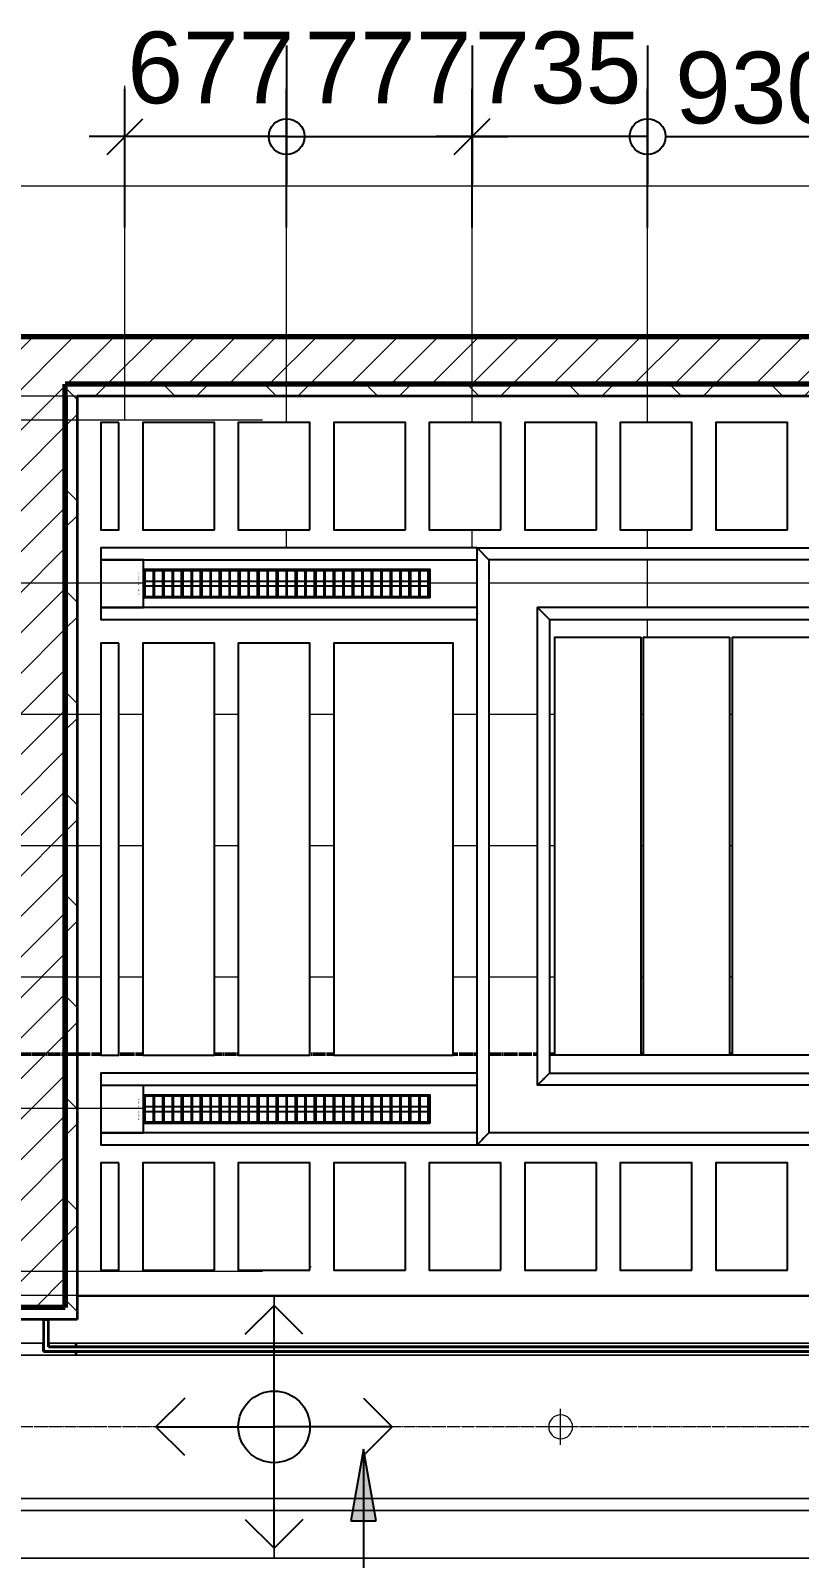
# Model space of a CAD drawing. Header units: millimetres. Extents: x -853228 to -774597, y -17231 to 22435.
# Drawn here: x -842603 to -839382, y 3028 to 9425 of the extents above; entities that cross this region are included whole.
import ezdxf
from ezdxf.enums import TextEntityAlignment as Align
from ezdxf.xclip import XClip

# ---------------------------------------------------------------- set-up
doc = ezdxf.new("R2010")
doc.units = ezdxf.units.MM
doc.header["$XCLIPFRAME"] = 0
for name, pattern in [('- SOM Dash 1_8_', [4.7625, 3.175, -1.5875]), ('DPA_Grid _ Level 100', [10, 5.5, -1.6, 1.3, -1.6]), ('DPA_Hidden 50', [3, 2, -1])]:
    doc.linetypes.add(name, pattern=pattern)
for name, color, linetype in [('000 - WIPEOUT', 250, 'Continuous'), ('001 - ASCESSORIES', 251, 'Continuous'), ('A04_TUBE SERIES', 2, 'Continuous'), ('A11_ALU.SOLID SHEET', 2, 'Continuous')]:
    doc.layers.add(name, color=color, linetype=linetype)
for name, color, linetype, lineweight in [('A-ANNO-DIMS', 1, 'Continuous', 9), ('A-ANNO-NOTE', 3, 'Continuous', 25), ('A-DETL', 1, 'Continuous', 70), ('A-DETL-GENF', 2, 'Continuous', 9), ('A-GLAZ-CURT', 2, 'Continuous', 9), ('A-WALL', 5, 'Continuous', 35), ('A-WALL-FNSH', 2, 'Continuous', 35), ('A-WALL-PATT', 1, 'Continuous', 35), ('E-LITE-EQPM', 2, 'Continuous', 9), ('G-ANNO-SECL', 3, 'Continuous', 9), ('I-WALL-E', 2, 'Continuous', 35), ('S-GRID', 251, 'Continuous', 9)]:
    doc.layers.add(name, color=color, linetype=linetype, lineweight=lineweight)
doc.styles.add('Arial_2', font='arial.ttf', dxfattribs={"height": 300})
doc.dimstyles.new('DPA-DIM-3_0_C-C', dxfattribs={"dimscale": 304.8, "dimtxt": 306.07782, "dimasz": 0.492126, "dimexe": 0.656168, "dimexo": 0.0625, "dimgap": 0.164042, "dimtad": 1, "dimdec": 0, "dimzin": 0, "dimdsep": 46, "dimtxsty": 'Arial_2', "dimblk1": 'DOTBLANK', "dimblk2": 'DOTBLANK', "dimsah": 1, "dimcen": 0.09, "dimdle": 0.656168, "dimadec": 8, "dimazin": 0, "dimtfac": 1, "dimtdec": 4, "dimtix": 1, "dimtmove": 0, "dimatfit": 3, "dimfxl": 1.312336, "dimfxlon": 1, "dimtvp": 1, "dimtolj": 1, "dimtzin": 0, "dimarcsym": 2})
doc.dimstyles.new('DPA-DIM-3_0_C-T', dxfattribs={"dimscale": 304.8, "dimtxt": 306.07782, "dimasz": 0.492126, "dimexe": 0.656168, "dimexo": 0.0625, "dimgap": 0.164042, "dimtad": 0, "dimjust": 2, "dimdec": 0, "dimzin": 0, "dimdsep": 46, "dimtxsty": 'Arial_2', "dimblk1": 'DOTBLANK', "dimblk2": 'OBLIQUE', "dimsah": 1, "dimcen": 0.09, "dimdle": 0.656168, "dimadec": 8, "dimazin": 0, "dimtfac": 1, "dimtdec": 4, "dimtix": 1, "dimtmove": 2, "dimatfit": 3, "dimfxl": 1.312336, "dimfxlon": 1, "dimtvp": 1, "dimtolj": 1, "dimtzin": 0, "dimarcsym": 2})
pattern_1 = [(45, (0, 0), (-84.852814, 84.852814), [])]
pattern_2 = [(45, (0, 0), (-212.13203, 212.13203), []), (135, (0, 0), (-212.13203, -212.13203), [])]

# ---------------------------------------------------------------- blocks, each defined once
blk = doc.blocks.new('M_Centreline - Centreline-12570908-4261-01 ENLARGED UPPER PLATFORM LEVEL - REFLECTED CEILING PLAN - SHEET 2')
at = {"layer": 'A-ANNO-NOTE', "lineweight": 18}
for p, q in [((-0.011, 0.592), (-0.011, -1.789)), ((-0.011, -1.789), (1.619, -1.789))]:
    blk.add_line(p, q, dxfattribs=at)
blk.add_arc((-0.011, 0.627), 1.191, 55.77551, 308.03717, dxfattribs=at)
blk = doc.blocks.new('DPA_AN_Setting out - Center-8732820-4261-01 ENLARGED UPPER PLATFORM LEVEL - REFLECTED CEILING PLAN - SHEET 2')
at = {"layer": 'A-ANNO-NOTE'}
for p, q in [((-1.206, 3.877), (0, 5.083)), ((1.206, 3.877), (0, 5.083)), ((0, 0), (0, 5.083)), ((-3.744, 1.206), (-4.95, 0)), ((3.744, 1.206), (4.95, 0)), ((-3.744, -1.206), (-4.95, 0)), ((-4.95, 0), (0, 0)), ((4.95, 0), (0, 0)), ((3.744, -1.206), (4.95, 0)), ((0, -5.083), (0, 0)), ((-1.206, -3.877), (0, -5.083)), ((1.206, -3.877), (0, -5.083))]:
    blk.add_line(p, q, dxfattribs=at)
blk.add_circle((0, 0), 1.5, dxfattribs=at)
blk = doc.blocks.new('System Panel - DPA-AR_Metal Ceiling Rectangular Panel-V14-4261-01 ENLARGED UPPER PLATFORM LEVEL - REFLECTED CEILING PLAN - SHEET 2')
at = {"layer": 'A-GLAZ-CURT'}
for p, q in [((-841582.3, 4129), (-842407.3, 4129)), ((-842407.3, 4129), (-841582.3, 4129)), ((-841582.3, 3929), (-841582.3, 4129)), ((-841582.3, 4129), (-841582.3, 3929)), ((-843982.3, 4029), (-843982.3, 3929)), ((-843982.3, 3929), (-843982.3, 4029)), ((-843982.3, 3929), (-842547.7, 3929)), ((-842547.7, 3929), (-843982.3, 3929)), ((-842527.7, 3929), (-841582.3, 3929)), ((-841582.3, 3929), (-842527.7, 3929))]:
    blk.add_line(p, q, dxfattribs=at)
blk = doc.blocks.new('System Panel - DPA-AR_Metal Ceiling Rectangular Panel-V7-4261-01 ENLARGED UPPER PLATFORM LEVEL - REFLECTED CEILING PLAN - SHEET 2')
at = {"layer": 'A-GLAZ-CURT'}
for p, q in [((-818782.4, 3229), (-821182.4, 3229)), ((-821182.4, 3229), (-821182.4, 3029)), ((-821182.4, 3029), (-821182.4, 3229)), ((-821182.4, 3229), (-818782.4, 3229)), ((-818782.4, 3029), (-818782.4, 3229)), ((-818782.4, 3229), (-818782.4, 3029)), ((-821182.4, 3029), (-818782.4, 3029)), ((-818782.4, 3029), (-821182.4, 3029))]:
    blk.add_line(p, q, dxfattribs=at)
blk = doc.blocks.new('System Panel - DPA-AR_Metal Ceiling Rectangular Panel-13139299-4261-01 ENLARGED UPPER PLATFORM LEVEL - REFLECTED CEILING PLAN - SHEET 2')
at = {"layer": 'A-GLAZ-CURT'}
for p, q in [((-818782.4, 3879), (-821182.4, 3879)), ((-821182.4, 3879), (-821182.4, 3279)), ((-821182.4, 3279), (-821182.4, 3879)), ((-821182.4, 3879), (-818782.4, 3879)), ((-818782.4, 3279), (-818782.4, 3879)), ((-818782.4, 3879), (-818782.4, 3279)), ((-821182.4, 3279), (-818782.4, 3279)), ((-818782.4, 3279), (-821182.4, 3279))]:
    blk.add_line(p, q, dxfattribs=at)
blk = doc.blocks.new('*U470')
at = {"layer": 'A-GLAZ-CURT'}
for name, p in [('System Panel - DPA-AR_Metal Ceiling Rectangular Panel-V14-4261-01 ENLARGED UPPER PLATFORM LEVEL - REFLECTED CEILING PLAN - SHEET 2', (801682.4, -3579)), ('System Panel - DPA-AR_Metal Ceiling Rectangular Panel-V7-4261-01 ENLARGED UPPER PLATFORM LEVEL - REFLECTED CEILING PLAN - SHEET 2', (781282.4, -2679)), ('System Panel - DPA-AR_Metal Ceiling Rectangular Panel-13139299-4261-01 ENLARGED UPPER PLATFORM LEVEL - REFLECTED CEILING PLAN - SHEET 2', (778882.4, -3579)), ('System Panel - DPA-AR_Metal Ceiling Rectangular Panel-13139299-4261-01 ENLARGED UPPER PLATFORM LEVEL - REFLECTED CEILING PLAN - SHEET 2', (781282.4, -3579)), ('System Panel - DPA-AR_Metal Ceiling Rectangular Panel-V7-4261-01 ENLARGED UPPER PLATFORM LEVEL - REFLECTED CEILING PLAN - SHEET 2', (778882.4, -3579)), ('System Panel - DPA-AR_Metal Ceiling Rectangular Panel-V7-4261-01 ENLARGED UPPER PLATFORM LEVEL - REFLECTED CEILING PLAN - SHEET 2', (781282.4, -3579))]:
    blk.add_blockref(name, p, dxfattribs=at)
blk = doc.blocks.new('*D405')
at = {"layer": 'Defpoints', "color": 0, "transparency": 16777216}
for p in [(-39847.6, 5401.9), (-39847.6, 5260.4), (-39847.6, 5260.4)]:
    blk.add_point(p, dxfattribs=at)
blk = doc.blocks.new('_DotBlank')
at = {"color": 0, "linetype": 'ByBlock', "lineweight": -2}
blk.add_line((-0.5, 0), (-1, 0), dxfattribs=at)
blk.add_circle((0, 0), 0.5, dxfattribs=at)
blk = doc.blocks.new('_None')
blk = doc.blocks.new('_Oblique')
at = {"color": 0, "linetype": 'ByBlock', "lineweight": -2}
blk.add_line((-0.5, -0.5), (0.5, 0.5), dxfattribs=at)
blk = doc.blocks.new('*D406')
at = {"layer": 'A-ANNO-DIMS', "color": 0, "lineweight": -2, "transparency": 16777216}
for p, q in [((-40524.6, 5020.9), (-40524.6, 5601.9)), ((-39847.6, 5020.9), (-39847.6, 5601.9)), ((-40524.6, 5401.9), (-40674.6, 5401.9)), ((-39847.6, 5401.9), (-40524.6, 5401.9)), ((-39697.6, 5401.9), (-39547.6, 5401.9))]:
    blk.add_line(p, q, dxfattribs=at)
at = {"layer": 'Defpoints', "color": 0, "transparency": 16777216}
for p in [(-40524.6, 5401.9), (-40524.6, 5001.9), (-39847.6, 5001.9)]:
    blk.add_point(p, dxfattribs=at)
at = {"layer": 'A-ANNO-DIMS', "color": 0, "lineweight": -2, "transparency": 16777216, "xscale": 150, "yscale": 150, "zscale": 150}
blk.add_blockref('_Oblique', (-40524.6, 5401.9), dxfattribs=at)
at = {"layer": 'A-ANNO-DIMS', "color": 0, "lineweight": -2, "transparency": 16777216, "xscale": 150, "yscale": 150, "zscale": 150, "rotation": 180}
blk.add_blockref('_DotBlank', (-39847.6, 5401.9), dxfattribs=at)
at = {"layer": 'A-ANNO-DIMS', "color": 0, "transparency": 16777216, "insert": (-40514.6, 5841.3), "char_height": 300, "width": 830.648, "attachment_point": 1, "line_spacing_factor": 0.941778, "style": 'Arial_2'}
blk.add_mtext('\\A1;677', dxfattribs=at)
blk = doc.blocks.new('*D407')
at = {"layer": 'Defpoints', "color": 0, "transparency": 16777216}
for p in [(-39847.6, 5543.3), (-39847.6, 5543.3), (-39847.6, 5401.9)]:
    blk.add_point(p, dxfattribs=at)
blk = doc.blocks.new('*D408')
at = {"layer": 'A-ANNO-DIMS', "color": 0, "lineweight": -2, "transparency": 16777216}
for p, q in [((-39847.6, 5782.8), (-39847.6, 5201.9)), ((-39070.6, 5782.8), (-39070.6, 5201.9)), ((-39997.6, 5401.9), (-40147.6, 5401.9)), ((-39847.6, 5401.9), (-39070.6, 5401.9)), ((-39070.6, 5401.9), (-38920.6, 5401.9))]:
    blk.add_line(p, q, dxfattribs=at)
at = {"layer": 'Defpoints', "color": 0, "transparency": 16777216}
for p in [(-39847.6, 5801.9), (-39070.6, 5801.9), (-39070.6, 5401.9)]:
    blk.add_point(p, dxfattribs=at)
at = {"layer": 'A-ANNO-DIMS', "color": 0, "lineweight": -2, "transparency": 16777216, "xscale": 150, "yscale": 150, "zscale": 150}
blk.add_blockref('_DotBlank', (-39847.6, 5401.9), dxfattribs=at)
at = {"layer": 'A-ANNO-DIMS', "color": 0, "lineweight": -2, "transparency": 16777216, "xscale": 150, "yscale": 150, "zscale": 150, "rotation": 180}
blk.add_blockref('_Oblique', (-39070.6, 5401.9), dxfattribs=at)
at = {"layer": 'A-ANNO-DIMS', "color": 0, "transparency": 16777216, "insert": (-39772.8, 5841.3), "char_height": 300, "width": 830.648, "attachment_point": 1, "line_spacing_factor": 0.941778, "style": 'Arial_2'}
blk.add_mtext('\\A1;777', dxfattribs=at)
blk = doc.blocks.new('*D409')
at = {"layer": 'Defpoints', "color": 0, "transparency": 16777216}
for p in [(-38335.6, 5401.9), (-38335.6, 5260.4), (-38335.6, 5260.4)]:
    blk.add_point(p, dxfattribs=at)
blk = doc.blocks.new('*D410')
at = {"layer": 'A-ANNO-DIMS', "color": 0, "lineweight": -2, "transparency": 16777216}
for p, q in [((-39070.6, 5020.9), (-39070.6, 5601.9)), ((-38335.6, 5020.9), (-38335.6, 5601.9)), ((-39070.6, 5401.9), (-39220.6, 5401.9)), ((-38335.6, 5401.9), (-39070.6, 5401.9)), ((-38185.6, 5401.9), (-38035.6, 5401.9))]:
    blk.add_line(p, q, dxfattribs=at)
at = {"layer": 'Defpoints', "color": 0, "transparency": 16777216}
for p in [(-39070.6, 5401.9), (-39070.6, 5001.9), (-38335.6, 5001.9)]:
    blk.add_point(p, dxfattribs=at)
at = {"layer": 'A-ANNO-DIMS', "color": 0, "lineweight": -2, "transparency": 16777216, "xscale": 150, "yscale": 150, "zscale": 150}
blk.add_blockref('_Oblique', (-39070.6, 5401.9), dxfattribs=at)
at = {"layer": 'A-ANNO-DIMS', "color": 0, "lineweight": -2, "transparency": 16777216, "xscale": 150, "yscale": 150, "zscale": 150, "rotation": 180}
blk.add_blockref('_DotBlank', (-38335.6, 5401.9), dxfattribs=at)
at = {"layer": 'A-ANNO-DIMS', "color": 0, "transparency": 16777216, "insert": (-39060.6, 5841.3), "char_height": 300, "width": 830.648, "attachment_point": 1, "line_spacing_factor": 0.941778, "style": 'Arial_2'}
blk.add_mtext('\\A1;735', dxfattribs=at)
blk = doc.blocks.new('*D411')
at = {"layer": 'A-ANNO-DIMS', "color": 0, "lineweight": -2, "transparency": 16777216}
for p, q in [((-38335.6, 5782.8), (-38335.6, 5201.9)), ((-37405.6, 5782.8), (-37405.6, 5201.9)), ((-38185.6, 5401.9), (-37555.6, 5401.9))]:
    blk.add_line(p, q, dxfattribs=at)
at = {"layer": 'Defpoints', "color": 0, "transparency": 16777216}
for p in [(-38335.6, 5801.9), (-37405.6, 5801.9), (-37405.6, 5401.9)]:
    blk.add_point(p, dxfattribs=at)
at = {"layer": 'A-ANNO-DIMS', "color": 0, "lineweight": -2, "transparency": 16777216, "xscale": 150, "yscale": 150, "zscale": 150, "rotation": 180}
blk.add_blockref('_DotBlank', (-38335.6, 5401.9), dxfattribs=at)
at = {"layer": 'A-ANNO-DIMS', "color": 0, "lineweight": -2, "transparency": 16777216, "xscale": 150, "yscale": 150, "zscale": 150}
blk.add_blockref('_DotBlank', (-37405.6, 5401.9), dxfattribs=at)
at = {"layer": 'A-ANNO-DIMS', "color": 0, "transparency": 16777216, "insert": (-37870.6, 5605.1), "char_height": 300, "width": 830.648, "attachment_point": 5, "style": 'Arial_2'}
blk.add_mtext('\\A1;930', dxfattribs=at)
blk = doc.blocks.new('LGF_DL_SAA_LowPower_DL1a1 - LGF_DL_SAA_LowPower_DL1a-12437659-4160-01 UPPER PLATFORM LEVEL - REFLECTED CEILING PLAN')
at = {"layer": 'A-DETL-GENF'}
for p, q in [((0, 75), (0, -75)), ((72.5, 0), (-72.5, 0))]:
    blk.add_line(p, q, dxfattribs=at)
blk.add_circle((0, 0), 50, dxfattribs=at)
blk = doc.blocks.new('LGF_DL_SAA_LowPower_DL1a1 - LGF_DL_SAA_LowPower_DL1a-12438006-4160-01 UPPER PLATFORM LEVEL - REFLECTED CEILING PLAN')
at = {"layer": 'A-DETL-GENF'}
for p, q in [((0, -75), (0, 75)), ((72.5, 0), (-72.5, 0))]:
    blk.add_line(p, q, dxfattribs=at)
blk.add_circle((0, 0), 50, dxfattribs=at)
blk = doc.blocks.new('LGF_DL_SAA_LowPower_DL1a - LGF_DL_SAA_LowPower_DL1a-8832329-4160-01 UPPER PLATFORM LEVEL - REFLECTED CEILING PLAN')
at = {"layer": 'A-DETL-GENF'}
for p, q in [((0, 75), (0, -75)), ((72.5, 0), (-72.5, 0))]:
    blk.add_line(p, q, dxfattribs=at)
blk.add_circle((0, 0), 50, dxfattribs=at)
blk = doc.blocks.new('C-1-PP19-AR-4160-01-B_20250902-175713_EXDOWNLIGHT')
at = {"layer": 'E-LITE-EQPM'}
for name, p, rotation in [('LGF_DL_SAA_LowPower_DL1a1 - LGF_DL_SAA_LowPower_DL1a-12437659-4160-01 UPPER PLATFORM LEVEL - REFLECTED CEILING PLAN', (-95265.2, 2980.5), 359.9999881697653), ('LGF_DL_SAA_LowPower_DL1a1 - LGF_DL_SAA_LowPower_DL1a-12437659-4160-01 UPPER PLATFORM LEVEL - REFLECTED CEILING PLAN', (-94800.2, 2430.5), 359.9999881697653), ('LGF_DL_SAA_LowPower_DL1a1 - LGF_DL_SAA_LowPower_DL1a-12438006-4160-01 UPPER PLATFORM LEVEL - REFLECTED CEILING PLAN', (-95265.2, 1880.5), 1.18302346677688e-05)]:
    blk.add_blockref(name, p, dxfattribs=dict(at, rotation=rotation))
at = {"layer": 'E-LITE-EQPM', "extrusion": (0, 0, -1), "rotation": 180}
blk.add_blockref('LGF_DL_SAA_LowPower_DL1a - LGF_DL_SAA_LowPower_DL1a-8832329-4160-01 UPPER PLATFORM LEVEL - REFLECTED CEILING PLAN', (95699.6, 0), dxfattribs=at)
blk = doc.blocks.new('*U478')
at = {"color": 1}
blk.add_wipeout([(600, -60), (-600, -60), (-600, 60), (600, 60)], dxfattribs=at).dxf.layer = '000 - WIPEOUT'
at = {"layer": '001 - ASCESSORIES', "color": 0}
blk.add_lwpolyline([(600, -60), (-600, -60), (-600, 60), (600, 60)], close=True, dxfattribs=at)
at = {"layer": '001 - ASCESSORIES'}
for points in [[(-593.5, -55), (-598.5, -55), (-598.5, 55), (-593.5, 55)], [(595, -55), (-595, -55), (-595, 55), (595, 55)], [(-558.8, -55), (-553.8, -55), (-553.8, 55), (-558.8, 55)], [(-514, -55), (-519, -55), (-519, 55), (-514, 55)], [(-479.3, -55), (-474.3, -55), (-474.3, 55), (-479.3, 55)], [(-434.6, -55), (-439.6, -55), (-439.6, 55), (-434.6, 55)], [(-399.8, -55), (-394.8, -55), (-394.8, 55), (-399.8, 55)], [(-355.1, -55), (-360.1, -55), (-360.1, 55), (-355.1, 55)], [(-320.4, -55), (-315.4, -55), (-315.4, 55), (-320.4, 55)], [(-275.6, -55), (-280.6, -55), (-280.6, 55), (-275.6, 55)], [(-240.9, -55), (-235.9, -55), (-235.9, 55), (-240.9, 55)], [(-196.2, -55), (-201.2, -55), (-201.2, 55), (-196.2, 55)], [(-161.4, -55), (-156.4, -55), (-156.4, 55), (-161.4, 55)], [(-116.7, -55), (-121.7, -55), (-121.7, 55), (-116.7, 55)], [(-82, -55), (-77, -55), (-77, 55), (-82, 55)], [(-37.2, -55), (-42.2, -55), (-42.2, 55), (-37.2, 55)], [(-2.5, -55), (2.5, -55), (2.5, 55), (-2.5, 55)], [(42.2, -55), (37.2, -55), (37.2, 55), (42.2, 55)], [(77, -55), (82, -55), (82, 55), (77, 55)], [(121.7, -55), (116.7, -55), (116.7, 55), (121.7, 55)], [(156.4, -55), (161.4, -55), (161.4, 55), (156.4, 55)], [(201.2, -55), (196.2, -55), (196.2, 55), (201.2, 55)], [(235.9, -55), (240.9, -55), (240.9, 55), (235.9, 55)], [(280.6, -55), (275.6, -55), (275.6, 55), (280.6, 55)], [(315.4, -55), (320.4, -55), (320.4, 55), (315.4, 55)], [(360.1, -55), (355.1, -55), (355.1, 55), (360.1, 55)], [(394.8, -55), (399.8, -55), (399.8, 55), (394.8, 55)], [(439.6, -55), (434.6, -55), (434.6, 55), (439.6, 55)], [(474.3, -55), (479.3, -55), (479.3, 55), (474.3, 55)], [(519, -55), (514, -55), (514, 55), (519, 55)], [(553.8, -55), (558.8, -55), (558.8, 55), (553.8, 55)], [(598.5, -55), (593.5, -55), (593.5, 55), (598.5, 55)]]:
    blk.add_lwpolyline(points, close=True, dxfattribs=at)
for points in [[(-593.5, 10), (-558.8, 10)], [(-553.8, 10), (-519, 10)], [(-514, 10), (-479.3, 10)], [(-474.3, 10), (-439.6, 10)], [(-434.6, 10), (-399.8, 10)], [(-394.8, 10), (-360.1, 10)], [(-355.1, 10), (-320.4, 10)], [(-315.4, 10), (-280.6, 10)], [(-275.6, 10), (-240.9, 10)], [(-235.9, 10), (-201.2, 10)], [(-196.2, 10), (-161.4, 10)], [(-156.4, 10), (-121.7, 10)], [(-116.7, 10), (-82, 10)], [(-77, 10), (-42.2, 10)], [(-37.2, 10), (-2.5, 10)], [(2.5, 10), (37.2, 10)], [(42.2, 10), (77, 10)], [(82, 10), (116.7, 10)], [(121.7, 10), (156.4, 10)], [(161.4, 10), (196.2, 10)], [(201.2, 10), (235.9, 10)], [(240.9, 10), (275.6, 10)], [(280.6, 10), (315.4, 10)], [(320.4, 10), (355.1, 10)], [(360.1, 10), (394.8, 10)], [(399.8, 10), (434.6, 10)], [(439.6, 10), (474.3, 10)], [(479.3, 10), (514, 10)], [(519, 10), (553.8, 10)], [(558.8, 10), (593.5, 10)], [(-593.5, -10), (-558.8, -10)], [(-553.8, -10), (-519, -10)], [(-514, -10), (-479.3, -10)], [(-474.3, -10), (-439.6, -10)], [(-434.6, -10), (-399.8, -10)], [(-394.8, -10), (-360.1, -10)], [(-355.1, -10), (-320.4, -10)], [(-315.4, -10), (-280.6, -10)], [(-275.6, -10), (-240.9, -10)], [(-235.9, -10), (-201.2, -10)], [(-196.2, -10), (-161.4, -10)], [(-156.4, -10), (-121.7, -10)], [(-116.7, -10), (-82, -10)], [(-77, -10), (-42.2, -10)], [(-37.2, -10), (-2.5, -10)], [(2.5, -10), (37.2, -10)], [(42.2, -10), (77, -10)], [(82, -10), (116.7, -10)], [(121.7, -10), (156.4, -10)], [(161.4, -10), (196.2, -10)], [(201.2, -10), (235.9, -10)], [(240.9, -10), (275.6, -10)], [(280.6, -10), (315.4, -10)], [(320.4, -10), (355.1, -10)], [(360.1, -10), (394.8, -10)], [(399.8, -10), (434.6, -10)], [(439.6, -10), (474.3, -10)], [(479.3, -10), (514, -10)], [(519, -10), (553.8, -10)], [(558.8, -10), (593.5, -10)]]:
    blk.add_lwpolyline(points, dxfattribs=at)
blk = doc.blocks.new('*U633')
blk.add_wipeout([(-25, 25), (25, -25), (25, 13475), (-25, 13425)]).dxf.layer = '000 - WIPEOUT'
blk.add_point((0, 0))
at = {"layer": 'A04_TUBE SERIES', "color": 0}
blk.add_lwpolyline([(-25, 25), (25, -25), (25, 13475), (-25, 13425)], close=True, dxfattribs=at)
blk.add_attdef('EXTR.OVL-LENGTH_', (-25, -59.1), '', height=5)
blk = doc.blocks.new('*U634')
blk.add_wipeout([(-25, 25), (25, -25), (25, 12969), (-25, 12919)]).dxf.layer = '000 - WIPEOUT'
at = {"layer": 'A04_TUBE SERIES', "color": 0}
blk.add_lwpolyline([(-25, 25), (25, -25), (25, 12969), (-25, 12919)], close=True, dxfattribs=at)
blk.add_attdef('EXTR.OVL-LENGTH_', (-25, -59.1), '', height=5)
blk = doc.blocks.new('*U635')
blk.add_wipeout([(-25, 25), (25, -25), (25, 12969), (-25, 12919)]).dxf.layer = '000 - WIPEOUT'
at = {"layer": 'A04_TUBE SERIES', "color": 0}
blk.add_lwpolyline([(-25, 25), (25, -25), (25, 12969), (-25, 12919)], close=True, dxfattribs=at)
blk.add_attdef('EXTR.OVL-LENGTH_', (-25, -59.1), '', height=5)
blk = doc.blocks.new('*U637')
blk.add_wipeout([(-25, 25), (25, -25), (25, 1975), (-25, 1925)]).dxf.layer = '000 - WIPEOUT'
blk.add_point((0, 0))
at = {"layer": 'A04_TUBE SERIES', "color": 0}
blk.add_lwpolyline([(-25, 25), (25, -25), (25, 1975), (-25, 1925)], close=True, dxfattribs=at)
blk.add_attdef('EXTR.OVL-LENGTH_', (-25, -59.1), '', height=5)
blk = doc.blocks.new('*U641')
blk.add_wipeout([(-25, 25), (25, -25), (25, 2475), (-25, 2425)]).dxf.layer = '000 - WIPEOUT'
blk.add_point((0, 0))
at = {"layer": 'A04_TUBE SERIES', "color": 0}
blk.add_lwpolyline([(-25, 25), (25, -25), (25, 2475), (-25, 2425)], close=True, dxfattribs=at)
blk.add_attdef('EXTR.OVL-LENGTH_', (-25, -59.1), '', height=5)
blk = doc.blocks.new('*U644')
at = {"color": 6}
blk.add_point((-37.5, 0), dxfattribs=at)
at = {"color": 3}
blk.add_wipeout([(-875, -564), (875, -564), (875, -924), (-875, -924)], dxfattribs=at).dxf.layer = '000 - WIPEOUT'
at = {"layer": 'A11_ALU.SOLID SHEET', "color": 0, "linetype": 'ByBlock'}
blk.add_lwpolyline([(875, -924), (-875, -924), (-875, -564), (875, -564)], close=True, dxfattribs=at)
at = {"color": 3}
blk.add_wipeout([(-875, -192), (875, -192), (875, -552), (-875, -552)], dxfattribs=at).dxf.layer = '000 - WIPEOUT'
at = {"layer": 'A11_ALU.SOLID SHEET', "color": 0, "linetype": 'ByBlock'}
blk.add_lwpolyline([(875, -552), (-875, -552), (-875, -192), (875, -192)], close=True, dxfattribs=at)
at = {"color": 3}
blk.add_wipeout([(-875, 180), (875, 180), (875, -180), (-875, -180)], dxfattribs=at).dxf.layer = '000 - WIPEOUT'
at = {"layer": 'A11_ALU.SOLID SHEET', "color": 0, "linetype": 'ByBlock'}
blk.add_lwpolyline([(875, -180), (-875, -180), (-875, 180), (875, 180)], close=True, dxfattribs=at)
at = {"color": 3}
blk.add_wipeout([(-875, 552), (875, 552), (875, 192), (-875, 192)], dxfattribs=at).dxf.layer = '000 - WIPEOUT'
at = {"layer": 'A11_ALU.SOLID SHEET', "color": 0, "linetype": 'ByBlock'}
blk.add_lwpolyline([(875, 192), (-875, 192), (-875, 552), (875, 552)], close=True, dxfattribs=at)
at = {"color": 3}
blk.add_wipeout([(-875, 924), (875, 924), (875, 564), (-875, 564)], dxfattribs=at).dxf.layer = '000 - WIPEOUT'
at = {"layer": 'A11_ALU.SOLID SHEET', "color": 0, "linetype": 'ByBlock'}
blk.add_lwpolyline([(875, 564), (-875, 564), (-875, 924), (875, 924)], close=True, dxfattribs=at)
blk = doc.blocks.new('*U769')
at = {"layer": 'A04_TUBE SERIES', "linetype": 'ByBlock', "xscale": -1}
for name, p, rotation in [('*U633', (25, 2475), 270), ('*U635', (13222, 275), 90)]:
    blk.add_blockref(name, p, dxfattribs=dict(at, rotation=rotation))
at = {"layer": 'A04_TUBE SERIES', "linetype": 'ByBlock'}
for name, p, rotation in [('*U634', (13222, 2225), 90), ('*U633', (25, 25), 270)]:
    blk.add_blockref(name, p, dxfattribs=dict(at, rotation=rotation))
at = {"layer": 'A04_TUBE SERIES', "linetype": 'ByBlock', "xscale": -1}
for name, p in [('*U641', (25, 25)), ('*U637', (278, 275))]:
    blk.add_blockref(name, p, dxfattribs=at)
at = {"layer": 'A11_ALU.SOLID SHEET', "linetype": 'ByBlock', "rotation": 90}
blk.add_blockref('*U644', (1249.8, 1250), dxfattribs=at)
blk = doc.blocks.new('*U825')
at = {"color": 3}
for points in [[(-225, 7950), (225, 7950), (225, 7650), (-225, 7650)], [(-225, 7550), (225, 7550), (225, 7250), (-225, 7250)], [(-225, 7150), (225, 7150), (225, 6850), (-225, 6850)], [(-225, 6750), (225, 6750), (225, 6450), (-225, 6450)], [(-225, 6350), (225, 6350), (225, 6050), (-225, 6050)], [(-225, 5950), (225, 5950), (225, 5650), (-225, 5650)], [(-225, 5550), (225, 5550), (225, 5250), (-225, 5250)]]:
    blk.add_wipeout(points, dxfattribs=at).dxf.layer = '000 - WIPEOUT'
at = {"layer": 'A11_ALU.SOLID SHEET', "color": 0, "linetype": 'ByBlock'}
for points in [[(-225, 7650), (225, 7650), (225, 7950), (-225, 7950)], [(-225, 7250), (225, 7250), (225, 7550), (-225, 7550)], [(-225, 6850), (225, 6850), (225, 7150), (-225, 7150)], [(-225, 6450), (225, 6450), (225, 6750), (-225, 6750)], [(-225, 6050), (225, 6050), (225, 6350), (-225, 6350)], [(-225, 5650), (225, 5650), (225, 5950), (-225, 5950)], [(-225, 5250), (225, 5250), (225, 5550), (-225, 5550)]]:
    blk.add_lwpolyline(points, close=True, dxfattribs=at)
blk = doc.blocks.new('*U830')
at = {"color": 3}
for points in [[(-225, 3750), (225, 3750), (225, 3450), (-225, 3450)], [(-225, 3350), (225, 3350), (225, 3050), (-225, 3050)], [(-225, 2950), (225, 2950), (225, 2650), (-225, 2650)], [(-225, 2550), (225, 2550), (225, 2250), (-225, 2250)], [(-225, 2150), (225, 2150), (225, 1850), (-225, 1850)], [(-225, 1750), (225, 1750), (225, 1450), (-225, 1450)], [(-225, 1350), (225, 1350), (225, 1050), (-225, 1050)]]:
    blk.add_wipeout(points, dxfattribs=at).dxf.layer = '000 - WIPEOUT'
at = {"layer": 'A11_ALU.SOLID SHEET', "color": 0, "linetype": 'ByBlock'}
for points in [[(-225, 3450), (225, 3450), (225, 3750), (-225, 3750)], [(-225, 3050), (225, 3050), (225, 3350), (-225, 3350)], [(-225, 2650), (225, 2650), (225, 2950), (-225, 2950)], [(-225, 2250), (225, 2250), (225, 2550), (-225, 2550)], [(-225, 1850), (225, 1850), (225, 2150), (-225, 2150)], [(-225, 1450), (225, 1450), (225, 1750), (-225, 1750)], [(-225, 1050), (225, 1050), (225, 1350), (-225, 1350)]]:
    blk.add_lwpolyline(points, close=True, dxfattribs=at)
blk = doc.blocks.new('*U831')
at = {"layer": 'Defpoints'}
for p in [(0, 400), (0, 0)]:
    blk.add_point(p, dxfattribs=at)
blk.add_wipeout([(225, 250), (225, 325), (-225, 325), (-225, 250)]).dxf.layer = '000 - WIPEOUT'
at = {"layer": 'A11_ALU.SOLID SHEET', "color": 0}
blk.add_lwpolyline([(225, 250), (225, 325), (-225, 325), (-225, 250)], close=True, dxfattribs=at)
blk = doc.blocks.new('*U839')
blk.add_attdef('EXTR.OVL-LENGTH_', (-25, -59.1), '', height=5)
blk.add_wipeout([(-25, 0), (25, 0), (25, 1575), (-25, 1575)]).dxf.layer = '000 - WIPEOUT'
blk.add_point((0, 0))
at = {"layer": 'A04_TUBE SERIES', "color": 0}
blk.add_lwpolyline([(-25, 0), (25, 0), (25, 1575), (-25, 1575)], close=True, dxfattribs=at)
blk = doc.blocks.new('*U840')
blk.add_attdef('EXTR.OVL-LENGTH_', (-25, -59.1), '', height=5)
blk.add_wipeout([(-25, 0), (25, 0), (25, 1575), (-25, 1575)]).dxf.layer = '000 - WIPEOUT'
blk.add_point((0, 0))
at = {"layer": 'A04_TUBE SERIES', "color": 0}
blk.add_lwpolyline([(-25, 0), (25, 0), (25, 1575), (-25, 1575)], close=True, dxfattribs=at)
blk = doc.blocks.new('*U842')
at = {"color": 3}
for points in [[(-862.5, 350), (862.5, 350), (862.5, 50), (-862.5, 50)], [(-862.5, -50), (862.5, -50), (862.5, -350), (-862.5, -350)]]:
    blk.add_wipeout(points, dxfattribs=at).dxf.layer = '000 - WIPEOUT'
at = {"layer": 'A11_ALU.SOLID SHEET', "color": 0, "linetype": 'ByBlock'}
for points in [[(-862.5, 50), (862.5, 50), (862.5, 350), (-862.5, 350)], [(-862.5, -350), (862.5, -350), (862.5, -50), (-862.5, -50)]]:
    blk.add_lwpolyline(points, close=True, dxfattribs=at)
blk = doc.blocks.new('*U843')
at = {"layer": 'Defpoints'}
blk.add_point((0, 0), dxfattribs=at)
blk.add_wipeout([(862.5, 250), (862.5, 750), (-862.5, 750), (-862.5, 250)]).dxf.layer = '000 - WIPEOUT'
at = {"layer": 'A11_ALU.SOLID SHEET', "color": 0}
blk.add_lwpolyline([(862.5, 250), (862.5, 750), (-862.5, 750), (-862.5, 250)], close=True, dxfattribs=at)
at = {"layer": 'Defpoints'}
blk.add_point((0, 400), dxfattribs=at)
blk = doc.blocks.new('*U844')
at = {"layer": 'Defpoints'}
for p in [(0, 400), (0, 0)]:
    blk.add_point(p, dxfattribs=at)
blk.add_wipeout([(862.5, 250), (862.5, 325), (-862.5, 325), (-862.5, 250)]).dxf.layer = '000 - WIPEOUT'
at = {"layer": 'A11_ALU.SOLID SHEET', "color": 0}
blk.add_lwpolyline([(862.5, 250), (862.5, 325), (-862.5, 325), (-862.5, 250)], close=True, dxfattribs=at)
blk = doc.blocks.new('*U902')
at = {"layer": 'A11_ALU.SOLID SHEET', "color": 0}
blk.add_lwpolyline([(177.5, -98.8), (177.5, 98.8), (0, 98.8), (0, -98.8)], close=True, dxfattribs=at)
at = {"layer": 'Defpoints', "color": 250}
blk.add_point((0, 0), dxfattribs=at)
blk.add_text('AL.SHEET-HAT-TYPE-R', height=6, rotation=270, dxfattribs=at).set_placement((15, 0), align=Align.BOTTOM_CENTER)
blk = doc.blocks.new('*U908')
blk.add_lwpolyline([(-90014.2, 5618), (-90014.2, 4315), (-97724.9, 4315), (-97724.9, 548), (-81222.6, 548), (-81222.6, 5618)], close=True)
for p in [(-96847.5, 3530.5), (-96847.5, 1330.5)]:
    blk.add_blockref('*U478', p)
at = {"layer": 'A11_ALU.SOLID SHEET', "color": 0, "linetype": 'ByBlock', "rotation": 90}
for name, p in [('*U830', (-93700, 3980.5)), ('*U842', (-97100, 2418)), ('*U825', (-89500, 880.5))]:
    blk.add_blockref(name, p, dxfattribs=at)
at = {"layer": 'A11_ALU.SOLID SHEET'}
blk.add_blockref('*U769', (-96050, 1180.5), dxfattribs=at)
at = {"layer": 'A04_TUBE SERIES', "color": 0, "linetype": 'ByBlock'}
for name, p, rotation in [('*U839', (-96050, 3655.5), 90), ('*U840', (-96050, 3405.5), 89.99999999997306), ('*U839', (-96050, 1455.5), 90), ('*U840', (-96050, 1205.5), 89.99999999997306)]:
    blk.add_blockref(name, p, dxfattribs=dict(at, rotation=rotation))
at = {"layer": 'A11_ALU.SOLID SHEET', "color": 0, "linetype": 'ByBlock'}
for name, p, rotation in [('*U831', (-97300, 3980.5), 90.00000000000011), ('*U844', (-97300, 2418), 90), ('*U843', (-96900, 2418), 270), ('*U831', (-97300, 880.5), 90.00000000000011)]:
    blk.add_blockref(name, p, dxfattribs=dict(at, rotation=rotation))
at = {"layer": 'A11_ALU.SOLID SHEET', "color": 1, "rotation": 180}
for p in [(-97447.5, 3530.5), (-97447.5, 1330.5)]:
    blk.add_blockref('*U902', p, dxfattribs=at)
blk = doc.blocks.new('C-1-PP19-AR-4261-01-B_20250910-022855_EXDIM')
at = {"layer": 'A-DETL', "color": 55, "linetype": 'DPA_Hidden 50', "lineweight": 9}
for p, q in [((-39847.6, 3670), (-39847.6, 5650)), ((-39070.6, 3632.5), (-39070.6, 5650)), ((-38335.6, 2982.5), (-38335.6, 5682.5)), ((-40524.6, 4215), (-40524.6, 5615)), ((-24374.6, 5195), (-41700, 5195)), ((-39948.2, 4315), (-41248.2, 4315)), ((-39948.2, 4215), (-41248.2, 4215)), ((-24272.6, 3532.5), (-41248.2, 3532.5)), ((-26405.6, 2982.5), (-41805.6, 2982.5)), ((-24374.6, 2432.5), (-41614.6, 2432.5)), ((-26405.6, 1882.5), (-42150, 1882.5)), ((-39948.2, 1332.5), (-41248.2, 1332.5)), ((-39948.2, 650), (-41248.2, 650)), ((-39948.2, 550), (-41248.2, 550))]:
    blk.add_line(p, q, dxfattribs=at)
at = {"layer": 'S-GRID', "linetype": 'DPA_Grid _ Level 100'}
blk.add_line((22800, 0), (-50217.4, 0), dxfattribs=at)
at = {"layer": 'A-ANNO-DIMS'}
for base, p1, p2, override, picture, middle in [((-40524.6, 5401.9), (-39847.6, 5001.9), (-40524.6, 5001.9), {"dimpost": '<>', "dimfxl": 677}, '*D406', (-40099.2, 5641.3)), ((-39070.6, 5401.9), (-39847.6, 5801.9), (-39070.6, 5801.9), {"dimpost": '<>', "dimfxl": 777}, '*D408', (-39357.5, 5641.3)), ((-39070.6, 5401.9), (-38335.6, 5001.9), (-39070.6, 5001.9), {"dimpost": '<>', "dimfxl": 734.999985}, '*D410', (-38645.2, 5641.3))]:
    dim = blk.add_linear_dim(base=base, p1=p1, p2=p2, dimstyle='DPA-DIM-3_0_C-T', override=override, dxfattribs=at)
    dim.commit()
    dim.dimension.update_dxf_attribs({"geometry": picture, "text_midpoint": middle, "dimtype": 160})
dim = blk.add_linear_dim(base=(-37405.6, 5401.9), p1=(-38335.6, 5801.9), p2=(-37405.6, 5801.9), dimstyle='DPA-DIM-3_0_C-C', override={"dimpost": '<>', "dimfxl": 930}, dxfattribs=at)
dim.commit()
dim.dimension.update_dxf_attribs({"geometry": '*D411', "text_midpoint": (-37870.6, 5605.1)})
for base, p1, p2, picture, middle in [((-39847.6, 5401.9), (-39847.6, 5543.3), (-39847.6, 5543.3), '*D407', (-39847.6, 5401.9)), ((-39847.6, 5401.9), (-39847.6, 5260.4), (-39847.6, 5260.4), '*D405', (-39847.6, 5401.9)), ((-38335.6, 5401.9), (-38335.6, 5260.4), (-38335.6, 5260.4), '*D409', (-38335.6, 5401.9))]:
    dim = blk.add_linear_dim(base=base, p1=p1, p2=p2, text=' ', dimstyle='DPA-DIM-3_0_C-T', override={"dimpost": '<>', "dimblk": 'None', "dimse1": 1, "dimse2": 1, "dimsd1": 1, "dimsd2": 1, "dimfxl": 0}, dxfattribs=at)
    dim.commit()
    dim.dimension.update_dxf_attribs({"geometry": picture, "text_midpoint": middle})

msp = doc.modelspace()

# ---------------------------------------------------------------- hatches: boundary and pattern name
at = {"layer": 'A-ANNO-NOTE'}
msp.add_hatch(color=256, dxfattribs=at).paths.add_polyline_path([(-841208.3, 3485.6), (-841261.2, 3185.6), (-841155.4, 3185.6)])
at = {"layer": 'A-WALL-PATT', "lineweight": 9}
h = msp.add_hatch(dxfattribs=at)
h.set_pattern_fill('FP_2', color=256, style=0, pattern_type=2)
h.set_pattern_definition(pattern_1)
h.paths.add_polyline_path([(-842457.3, 4079), (-842457.3, 8144), (-842657.3, 8144), (-842657.3, 4079)])
h = msp.add_hatch(dxfattribs=at)
h.set_pattern_fill('FP_2', color=256, style=0, pattern_type=2)
h.set_pattern_definition(pattern_1)
h.paths.add_polyline_path([(-834757.4, 7944), (-834757.4, 8144), (-842457.4, 8144), (-842457.4, 7944), (-836135.5, 7944)])
h = msp.add_hatch(dxfattribs=at)
h.set_pattern_fill('FP_5', color=256, style=0, pattern_type=2)
h.set_pattern_definition(pattern_2)
h.paths.add_polyline_path([(-834757.4, 7894), (-834757.4, 7944), (-842457.3, 7944), (-842457.3, 7894), (-836135.5, 7894)])
h = msp.add_hatch(dxfattribs=at)
h.set_pattern_fill('FP_5', color=256, style=0, pattern_type=2)
h.set_pattern_definition(pattern_2)
h.paths.add_polyline_path([(-842457.3, 4029), (-842407.3, 4029), (-842407.3, 7894), (-842457.3, 7894), (-842457.3, 4079)])
h = msp.add_hatch(dxfattribs=at)
h.set_pattern_fill('FP_5', color=256, style=0, pattern_type=2)
h.set_pattern_definition(pattern_2)
h.paths.add_polyline_path([(-842754, 4029), (-842457.3, 4029), (-842457.3, 4079), (-845727.9, 4079), (-845691.5, 4062.8), (-845689.4, 4066.1), (-845682.3, 4069), (-845675.3, 4066.1), (-845672.3, 4059), (-845672.3, 4054.2), (-845616, 4029), (-844582.4, 4029)])
h.paths.add_polyline_path([(-845782.4, 4029), (-845726.3, 4029), (-845757.3, 4042.9), (-845741.2, 4079), (-846132.3, 4079), (-846132.3, 4029), (-846107.4, 4029)])

# ---------------------------------------------------------------- linework, layer by layer
at = {"layer": 'A-ANNO-NOTE'}
for p, q in [((-841208.3, 3485.6), (-841261.2, 3185.6)), ((-841155.4, 3185.6), (-841208.3, 3485.6)), ((-841208.3, 3485.6), (-841208.3, -2754)), ((-841261.2, 3185.6), (-841155.4, 3185.6))]:
    msp.add_line(p, q, dxfattribs=at)
at = {"layer": 'A-WALL', "color": 7, "lineweight": 70}
for p, q in [((-842657.3, 8144), (-842457.3, 8144)), ((-842457.4, 8144), (-834957.4, 8144)), ((-834757.4, 7944), (-842457.4, 7944)), ((-842457.3, 7894), (-842457.3, 7944)), ((-842457.3, 7894), (-842457.3, 4079)), ((-842457.3, 4079), (-842457.3, 7894)), ((-842457.3, 4079), (-842657.3, 4079))]:
    msp.add_line(p, q, dxfattribs=at)
at = {"layer": 'A-WALL-FNSH', "color": 250}
for p, q in [((-842457.3, 7944), (-834757.4, 7944)), ((-842407.3, 7894), (-842407.3, 4029)), ((-834757.4, 7894), (-842407.3, 7894)), ((-844582.4, 4079), (-842457.3, 4079)), ((-842457.3, 4029), (-844582.4, 4029)), ((-842407.3, 4029), (-842457.3, 4029))]:
    msp.add_line(p, q, dxfattribs=at)
at = {"layer": 'G-ANNO-SECL', "linetype": 'DPA_Grid _ Level 100', "lineweight": 50}
msp.add_line((-851417.7, 5139.9), (-777530.8, 5139.9), dxfattribs=at)
at = {"layer": 'I-WALL-E'}
for p, q in [((-842547.7, 4029), (-842547.7, 3894)), ((-842547.7, 4029), (-842527.7, 4029)), ((-842527.7, 3914), (-842527.7, 4029)), ((-842547.7, 3894), (-842547.7, 3929)), ((-842527.7, 3929), (-842527.7, 3914)), ((-837057.4, 3914), (-842527.7, 3914)), ((-842527.7, 3914), (-837057.4, 3914)), ((-842527.7, 3894), (-842547.7, 3894)), ((-842547.7, 3894), (-842527.7, 3894)), ((-837057.4, 3894), (-842527.7, 3894)), ((-842527.7, 3894), (-837057.4, 3894))]:
    msp.add_line(p, q, dxfattribs=at)
at = {"layer": 'I-WALL-E', "color": 8, "linetype": '- SOM Dash 1_8_'}
for p, q in [((-842412.7, 3929), (-842412.7, 3914)), ((-842412.7, 3929), (-842412.7, 3914)), ((-842412.7, 3894), (-842412.7, 3879)), ((-842412.7, 3894), (-842412.7, 3879))]:
    msp.add_line(p, q, dxfattribs=at)

# ---------------------------------------------------------------- block references
for name in ['C-1-PP19-AR-4261-01-B_20250910-022855_EXDIM', '*U470']:
    msp.add_blockref(name, (-801682.4, 3579))
ref = msp.add_blockref('C-1-PP19-AR-4160-01-B_20250902-175713_EXDOWNLIGHT', (-744682.4, 3579))
XClip(ref).set_block_clipping_path([(-104690.1238047112, -9620.0029952963), (-34092.6543255156, 10334.9999958097)])
at = {"layer": 'A-ANNO-NOTE', "xscale": 100, "yscale": 100, "zscale": 100}
for name, p in [('M_Centreline - Centreline-12570908-4261-01 ENLARGED UPPER PLATFORM LEVEL - REFLECTED CEILING PLAN - SHEET 2', (-841589.6, 4429)), ('DPA_AN_Setting out - Center-8732820-4261-01 ENLARGED UPPER PLATFORM LEVEL - REFLECTED CEILING PLAN - SHEET 2', (-841582.3, 3579))]:
    msp.add_blockref(name, p, dxfattribs=at)

# ---------------------------------------------------------------- next in the draw order: block references
at = {"layer": 'A11_ALU.SOLID SHEET'}
ref = msp.add_blockref('*U908', (-744682.4, 3579), dxfattribs=at)
XClip(ref).set_block_clipping_path([(-104690.1238047112, -9620.0029952963), (-34092.6543255156, 10334.9999958097)])

doc.saveas('drawing.dxf')
